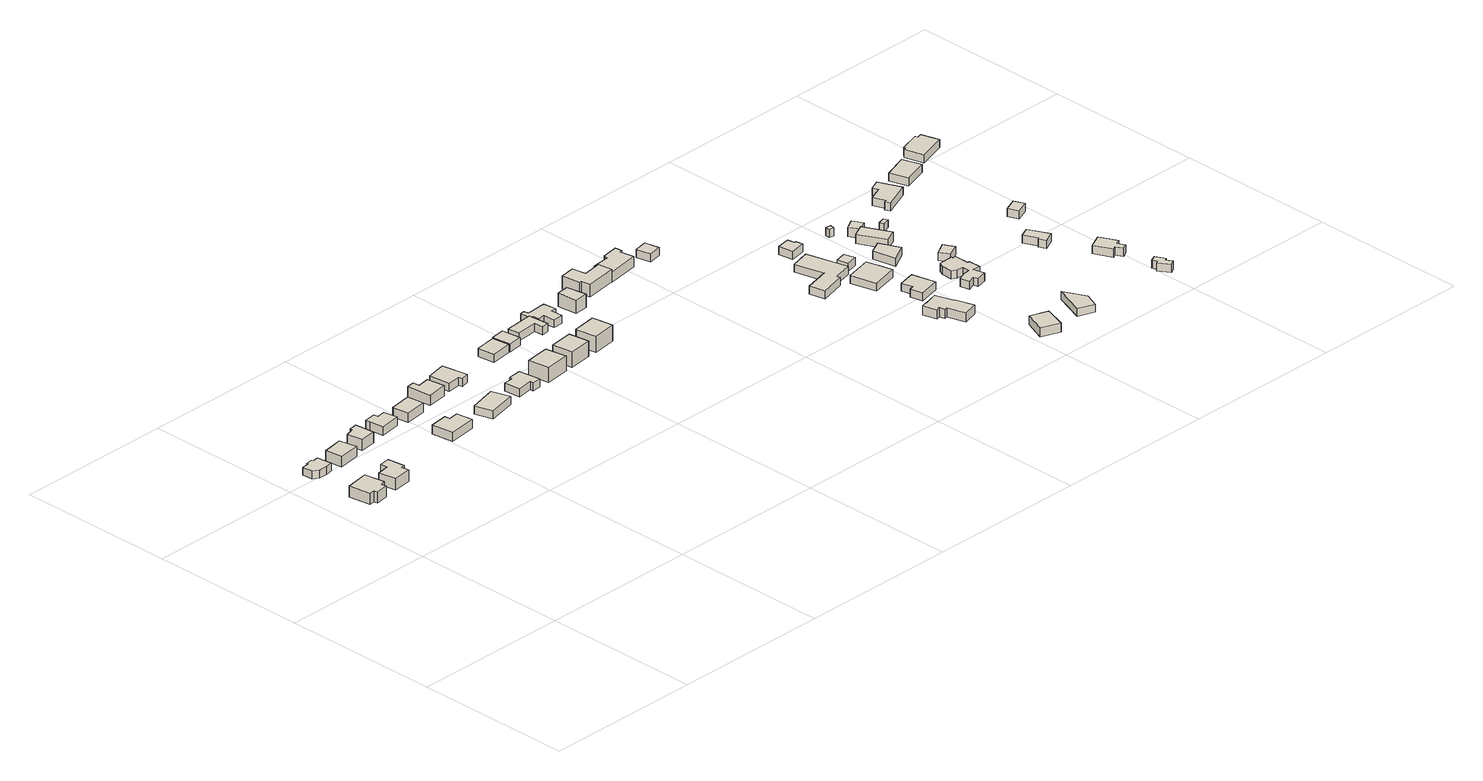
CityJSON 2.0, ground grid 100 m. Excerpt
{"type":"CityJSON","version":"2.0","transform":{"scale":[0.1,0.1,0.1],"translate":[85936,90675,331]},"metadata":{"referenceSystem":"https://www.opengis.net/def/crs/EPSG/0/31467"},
"CityObjects":{
"building1":{"type":"Building","geometry":[{"type":"Solid","lod":"1","boundaries":[[[[0,1,2,3,4,5,6,7]],[[6,8,9,7]],[[5,10,8,6]],[[4,11,10,5]],[[3,12,11,4]],[[2,13,12,3]],[[1,14,13,2]],[[0,15,14,1]],[[7,9,15,0]],[[8,10,11,12,13,14,15,9]]]]}]},
"building2":{"type":"Building","geometry":[{"type":"Solid","lod":"1","boundaries":[[[[16,17,18,19,20,21,22,23,24,25]],[[24,26,27,25]],[[23,28,26,24]],[[22,29,28,23]],[[21,30,29,22]],[[20,31,30,21]],[[19,32,31,20]],[[18,33,32,19]],[[17,34,33,18]],[[16,35,34,17]],[[25,27,35,16]],[[26,28,29,30,31,32,33,34,35,27]]]]}]},
"building3":{"type":"Building","geometry":[{"type":"Solid","lod":"1","boundaries":[[[[36,37,38,39,40,41,42,43]],[[42,44,45,43]],[[41,46,44,42]],[[40,47,46,41]],[[39,48,47,40]],[[38,49,48,39]],[[37,50,49,38]],[[36,51,50,37]],[[43,45,51,36]],[[44,46,47,48,49,50,51,45]]]]}]},
"building4":{"type":"Building","geometry":[{"type":"Solid","lod":"1","boundaries":[[[[52,53,54,55]],[[54,56,57,55]],[[53,58,56,54]],[[52,59,58,53]],[[55,57,59,52]],[[56,58,59,57]]]]}]},
"building5":{"type":"Building","geometry":[{"type":"Solid","lod":"1","boundaries":[[[[60,61,62,63,64,65]],[[64,66,67,65]],[[63,68,66,64]],[[62,69,68,63]],[[61,70,69,62]],[[60,71,70,61]],[[65,67,71,60]],[[66,68,69,70,71,67]]]]}]},
"building6":{"type":"Building","geometry":[{"type":"Solid","lod":"1","boundaries":[[[[72,73,74,75,76,77,78]],[[77,79,80,78]],[[76,81,79,77]],[[75,82,81,76]],[[74,83,82,75]],[[73,84,83,74]],[[72,85,84,73]],[[78,80,85,72]],[[79,81,82,83,84,85,80]]]]}]},
"building7":{"type":"Building","geometry":[{"type":"Solid","lod":"1","boundaries":[[[[86,87,88,89,90,91]],[[90,92,93,91]],[[89,94,92,90]],[[88,95,94,89]],[[87,96,95,88]],[[86,97,96,87]],[[91,93,97,86]],[[92,94,95,96,97,93]]]]}]},
"building8":{"type":"Building","geometry":[{"type":"Solid","lod":"1","boundaries":[[[[98,99,100,101]],[[100,102,103,101]],[[99,104,102,100]],[[98,105,104,99]],[[101,103,105,98]],[[102,104,105,103]]]]}]},
"building9":{"type":"Building","geometry":[{"type":"Solid","lod":"1","boundaries":[[[[106,107,108,109,110,111]],[[110,112,113,111]],[[109,114,112,110]],[[108,115,114,109]],[[107,116,115,108]],[[106,117,116,107]],[[111,113,117,106]],[[112,114,115,116,117,113]]]]}]},
"building10":{"type":"Building","geometry":[{"type":"Solid","lod":"1","boundaries":[[[[118,119,120,121]],[[120,122,123,121]],[[119,124,122,120]],[[118,125,124,119]],[[121,123,125,118]],[[122,124,125,123]]]]}]},
"building11":{"type":"Building","geometry":[{"type":"Solid","lod":"1","boundaries":[[[[126,127,128,129,130,131]],[[130,132,133,131]],[[129,134,132,130]],[[128,135,134,129]],[[127,136,135,128]],[[126,137,136,127]],[[131,133,137,126]],[[132,134,135,136,137,133]]]]}]},
"building12":{"type":"Building","geometry":[{"type":"Solid","lod":"1","boundaries":[[[[138,139,140,141,142,143,144,145]],[[144,146,147,145]],[[143,148,146,144]],[[142,149,148,143]],[[141,150,149,142]],[[140,151,150,141]],[[139,152,151,140]],[[138,153,152,139]],[[145,147,153,138]],[[146,148,149,150,151,152,153,147]]]]}]},
"building13":{"type":"Building","geometry":[{"type":"Solid","lod":"1","boundaries":[[[[154,155,156,157]],[[156,158,159,157]],[[155,160,158,156]],[[154,161,160,155]],[[157,159,161,154]],[[158,160,161,159]]]]}]},
"building14":{"type":"Building","geometry":[{"type":"Solid","lod":"1","boundaries":[[[[162,163,164,165]],[[164,166,167,165]],[[163,168,166,164]],[[162,169,168,163]],[[165,167,169,162]],[[166,168,169,167]]]]}]},
"building15":{"type":"Building","geometry":[{"type":"Solid","lod":"1","boundaries":[[[[170,171,172,173]],[[172,174,175,173]],[[171,176,174,172]],[[170,177,176,171]],[[173,175,177,170]],[[174,176,177,175]]]]}]},
"building16":{"type":"Building","geometry":[{"type":"Solid","lod":"1","boundaries":[[[[178,179,180,181]],[[180,182,183,181]],[[179,184,182,180]],[[178,185,184,179]],[[181,183,185,178]],[[182,184,185,183]]]]}]},
"building17":{"type":"Building","geometry":[{"type":"Solid","lod":"1","boundaries":[[[[186,187,188,189,190,191]],[[190,192,193,191]],[[189,194,192,190]],[[188,195,194,189]],[[187,196,195,188]],[[186,197,196,187]],[[191,193,197,186]],[[192,194,195,196,197,193]]]]}]},
"building18":{"type":"Building","geometry":[{"type":"Solid","lod":"1","boundaries":[[[[198,199,200,201]],[[200,202,203,201]],[[199,204,202,200]],[[198,205,204,199]],[[201,203,205,198]],[[202,204,205,203]]]]}]},
"building19":{"type":"Building","geometry":[{"type":"Solid","lod":"1","boundaries":[[[[206,207,208,209,210,211,212,213,214,215,216,217]],[[216,218,219,217]],[[215,220,218,216]],[[214,221,220,215]],[[213,222,221,214]],[[212,223,222,213]],[[211,224,223,212]],[[210,225,224,211]],[[209,226,225,210]],[[208,227,226,209]],[[207,228,227,208]],[[206,229,228,207]],[[217,219,229,206]],[[218,220,221,222,223,224,225,226,227,228,229,219]]]]}]},
"building20":{"type":"Building","geometry":[{"type":"Solid","lod":"1","boundaries":[[[[230,231,232,233]],[[232,234,235,233]],[[231,236,234,232]],[[230,237,236,231]],[[233,235,237,230]],[[234,236,237,235]]]]}]},
"building21":{"type":"Building","geometry":[{"type":"Solid","lod":"1","boundaries":[[[[238,239,240,241,242,243,244,245]],[[244,246,247,245]],[[243,248,246,244]],[[242,249,248,243]],[[241,250,249,242]],[[240,251,250,241]],[[239,252,251,240]],[[238,253,252,239]],[[245,247,253,238]],[[246,248,249,250,251,252,253,247]]]]}]},
"building22":{"type":"Building","geometry":[{"type":"Solid","lod":"1","boundaries":[[[[254,255,256,257,258,259,260,261]],[[260,262,263,261]],[[259,264,262,260]],[[258,265,264,259]],[[257,266,265,258]],[[256,267,266,257]],[[255,268,267,256]],[[254,269,268,255]],[[261,263,269,254]],[[262,264,265,266,267,268,269,263]]]]}]},
"building23":{"type":"Building","geometry":[{"type":"Solid","lod":"1","boundaries":[[[[270,271,272,273]],[[272,274,275,273]],[[271,276,274,272]],[[270,277,276,271]],[[273,275,277,270]],[[274,276,277,275]]]]}]},
"building24":{"type":"Building","geometry":[{"type":"Solid","lod":"1","boundaries":[[[[278,279,280,281,282,283,284,285,286,287,288,289]],[[288,290,291,289]],[[287,292,290,288]],[[286,293,292,287]],[[285,294,293,286]],[[284,295,294,285]],[[283,296,295,284]],[[282,297,296,283]],[[281,298,297,282]],[[280,299,298,281]],[[279,300,299,280]],[[278,301,300,279]],[[289,291,301,278]],[[290,292,293,294,295,296,297,298,299,300,301,291]]]]}]},
"building25":{"type":"Building","geometry":[{"type":"Solid","lod":"1","boundaries":[[[[302,303,304,305]],[[304,306,307,305]],[[303,308,306,304]],[[302,309,308,303]],[[305,307,309,302]],[[306,308,309,307]]]]}]},
"building26":{"type":"Building","geometry":[{"type":"Solid","lod":"1","boundaries":[[[[310,311,312,313,314,315,316,317]],[[316,318,319,317]],[[315,320,318,316]],[[314,321,320,315]],[[313,322,321,314]],[[312,323,322,313]],[[311,324,323,312]],[[310,325,324,311]],[[317,319,325,310]],[[318,320,321,322,323,324,325,319]]]]}]},
"building27":{"type":"Building","geometry":[{"type":"Solid","lod":"1","boundaries":[[[[326,327,328,329,330,331]],[[330,332,333,331]],[[329,334,332,330]],[[328,335,334,329]],[[327,336,335,328]],[[326,337,336,327]],[[331,333,337,326]],[[332,334,335,336,337,333]]]]}]},
"building28":{"type":"Building","geometry":[{"type":"Solid","lod":"1","boundaries":[[[[338,339,340,341]],[[340,342,343,341]],[[339,344,342,340]],[[338,345,344,339]],[[341,343,345,338]],[[342,344,345,343]]]]}]},
"building29":{"type":"Building","geometry":[{"type":"Solid","lod":"1","boundaries":[[[[346,347,348,349]],[[348,350,351,349]],[[347,352,350,348]],[[346,353,352,347]],[[349,351,353,346]],[[350,352,353,351]]]]}]},
"building30":{"type":"Building","geometry":[{"type":"Solid","lod":"1","boundaries":[[[[354,355,356,357,358,359]],[[358,360,361,359]],[[357,362,360,358]],[[356,363,362,357]],[[355,364,363,356]],[[354,365,364,355]],[[359,361,365,354]],[[360,362,363,364,365,361]]]]}]},
"building31":{"type":"Building","geometry":[{"type":"Solid","lod":"1","boundaries":[[[[366,367,368,369]],[[368,370,371,369]],[[367,372,370,368]],[[366,373,372,367]],[[369,371,373,366]],[[370,372,373,371]]]]}]},
"building32":{"type":"Building","geometry":[{"type":"Solid","lod":"1","boundaries":[[[[374,375,376,377,378,379,380,381,382,383,384,385,386,387,388,389,390,391,392]],[[391,393,394,392]],[[390,395,393,391]],[[389,396,395,390]],[[388,397,396,389]],[[387,398,397,388]],[[386,399,398,387]],[[385,400,399,386]],[[384,401,400,385]],[[383,402,401,384]],[[382,403,402,383]],[[381,404,403,382]],[[380,405,404,381]],[[379,406,405,380]],[[378,407,406,379]],[[377,408,407,378]],[[376,409,408,377]],[[375,410,409,376]],[[374,411,410,375]],[[392,394,411,374]],[[393,395,396,397,398,399,400,401,402,403,404,405,406,407,408,409,410,411,394]]]]}]},
"building33":{"type":"Building","geometry":[{"type":"Solid","lod":"1","boundaries":[[[[412,413,414,415]],[[414,416,417,415]],[[413,418,416,414]],[[412,419,418,413]],[[415,417,419,412]],[[416,418,419,417]]]]}]},
"building34":{"type":"Building","geometry":[{"type":"Solid","lod":"1","boundaries":[[[[420,421,422,423]],[[422,424,425,423]],[[421,426,424,422]],[[420,427,426,421]],[[423,425,427,420]],[[424,426,427,425]]]]}]},
"building35":{"type":"Building","geometry":[{"type":"Solid","lod":"1","boundaries":[[[[428,429,430,431]],[[430,432,433,431]],[[429,434,432,430]],[[428,435,434,429]],[[431,433,435,428]],[[432,434,435,433]]]]}]},
"building36":{"type":"Building","geometry":[{"type":"Solid","lod":"1","boundaries":[[[[436,437,438,439]],[[438,440,441,439]],[[437,442,440,438]],[[436,443,442,437]],[[439,441,443,436]],[[440,442,443,441]]]]}]},
"building37":{"type":"Building","geometry":[{"type":"Solid","lod":"1","boundaries":[[[[444,445,446,447]],[[446,448,449,447]],[[445,450,448,446]],[[444,451,450,445]],[[447,449,451,444]],[[448,450,451,449]]]]}]},
"building38":{"type":"Building","geometry":[{"type":"Solid","lod":"1","boundaries":[[[[452,453,454,455]],[[454,456,457,455]],[[453,458,456,454]],[[452,459,458,453]],[[455,457,459,452]],[[456,458,459,457]]]]}]},
"building39":{"type":"Building","geometry":[{"type":"Solid","lod":"1","boundaries":[[[[460,461,462,463,464,465]],[[464,466,467,465]],[[463,468,466,464]],[[462,469,468,463]],[[461,470,469,462]],[[460,471,470,461]],[[465,467,471,460]],[[466,468,469,470,471,467]]]]}]},
"building40":{"type":"Building","geometry":[{"type":"Solid","lod":"1","boundaries":[[[[472,473,474,475,476,477,478,479]],[[478,480,481,479]],[[477,482,480,478]],[[476,483,482,477]],[[475,484,483,476]],[[474,485,484,475]],[[473,486,485,474]],[[472,487,486,473]],[[479,481,487,472]],[[480,482,483,484,485,486,487,481]]]]}]},
"building41":{"type":"Building","geometry":[{"type":"Solid","lod":"1","boundaries":[[[[488,489,490,491,492,493,494,495]],[[494,496,497,495]],[[493,498,496,494]],[[492,499,498,493]],[[491,500,499,492]],[[490,501,500,491]],[[489,502,501,490]],[[488,503,502,489]],[[495,497,503,488]],[[496,498,499,500,501,502,503,497]]]]}]},
"building42":{"type":"Building","geometry":[{"type":"Solid","lod":"1","boundaries":[[[[504,505,506,507,508,509,510,511]],[[510,512,513,511]],[[509,514,512,510]],[[508,515,514,509]],[[507,516,515,508]],[[506,517,516,507]],[[505,518,517,506]],[[504,519,518,505]],[[511,513,519,504]],[[512,514,515,516,517,518,519,513]]]]}]},
"building43":{"type":"Building","geometry":[{"type":"Solid","lod":"1","boundaries":[[[[520,521,522,523]],[[522,524,525,523]],[[521,526,524,522]],[[520,527,526,521]],[[523,525,527,520]],[[524,526,527,525]]]]}]},
"building44":{"type":"Building","geometry":[{"type":"Solid","lod":"1","boundaries":[[[[528,529,530,531]],[[530,532,533,531]],[[529,534,532,530]],[[528,535,534,529]],[[531,533,535,528]],[[532,534,535,533]]]]}]},
"building45":{"type":"Building","geometry":[{"type":"Solid","lod":"1","boundaries":[[[[536,537,538,539,540,541,542,543]],[[542,544,545,543]],[[541,546,544,542]],[[540,547,546,541]],[[539,548,547,540]],[[538,549,548,539]],[[537,550,549,538]],[[536,551,550,537]],[[543,545,551,536]],[[544,546,547,548,549,550,551,545]]]]}]}
},
"vertices":[
[200,1475,199],[179,1604,199],[32,1579,199],[56,1442,199],[89,1448,199],[94,1423,199],[173,1436,199],[168,1464,199],[173,1436,130],[168,1464,130],[94,1423,130],[89,1448,130],[56,1442,130],[32,1579,130],[179,1604,130],[200,1475,130],
[99,1813,201],[141,1820,201],[129,1913,201],[90,1909,201],[87,1919,201],[47,1916,201],[47,1903,201],[2,1900,201],[7,1833,201],[45,1813,201],[7,1833,151],[45,1813,151],[2,1900,151],[47,1903,151],[47,1916,151],[87,1919,151],[90,1909,151],[129,1913,151],[141,1820,151],[99,1813,151],
[376,1513,199],[399,1518,199],[386,1628,199],[320,1621,199],[325,1575,199],[245,1561,199],[268,1456,199],[383,1470,199],[268,1456,127],[383,1470,127],[245,1561,127],[325,1575,127],[320,1621,127],[386,1628,127],[399,1518,127],[376,1513,127],
[203,1920,213],[216,1813,213],[353,1833,213],[331,1942,213],[353,1833,148],[331,1942,148],[216,1813,148],[203,1920,148],
[471,1979,208],[414,1963,208],[433,1867,208],[534,1880,208],[521,2002,208],[471,1994,208],[521,2002,140],[471,1994,140],[534,1880,140],[433,1867,140],[414,1963,140],[471,1979,140],
[621,2023,188],[623,1993,188],[635,1906,188],[766,1924,188],[752,2013,188],[698,2004,188],[694,2032,188],[698,2004,135],[694,2032,135],[752,2013,135],[766,1924,135],[635,1906,135],[623,1993,135],[621,2023,135],
[842,1733,183],[859,1596,183],[1036,1618,183],[1022,1722,183],[958,1714,183],[954,1747,183],[958,1714,128],[954,1747,128],[1022,1722,128],[1036,1618,128],[859,1596,128],[842,1733,128],
[830,1906,195],[966,1922,195],[952,2026,195],[816,2006,195],[952,2026,134],[816,2006,134],[966,1922,134],[830,1906,134],
[1179,1968,195],[1162,2080,195],[1086,2068,195],[1082,2110,195],[1033,2104,195],[1050,1952,195],[1033,2104,130],[1050,1952,130],[1082,2110,130],[1086,2068,130],[1162,2080,130],[1179,1968,130],
[1173,1738,162],[1205,1626,162],[1387,1667,162],[1350,1783,162],[1387,1667,112],[1350,1783,112],[1205,1626,112],[1173,1738,112],
[1247,1997,168],[1329,2006,168],[1336,1983,168],[1387,1995,168],[1357,2156,168],[1231,2131,168],[1357,2156,118],[1231,2131,118],[1387,1995,118],[1336,1983,118],[1329,2006,118],[1247,1997,118],
[1619,1827,157],[1535,1820,157],[1535,1801,157],[1474,1797,157],[1483,1693,157],[1581,1708,157],[1582,1685,157],[1638,1691,157],[1582,1685,107],[1638,1691,107],[1581,1708,107],[1483,1693,107],[1474,1797,107],[1535,1801,107],[1535,1820,107],[1619,1827,107],
[1852,1853,190],[1697,1833,190],[1718,1702,190],[1875,1720,190],[1718,1702,96],[1875,1720,96],[1697,1833,96],[1852,1853,96],
[1634,2153,165],[1647,2045,165],[1779,2062,165],[1765,2170,165],[1779,2062,115],[1765,2170,115],[1647,2045,115],[1634,2153,115],
[1870,2197,158],[1784,2186,158],[1798,2067,158],[1885,2078,158],[1798,2067,108],[1885,2078,108],[1784,2186,108],[1870,2197,108],
[2076,1746,190],[2056,1874,190],[1911,1856,190],[1929,1727,190],[1911,1856,92],[1929,1727,92],[2056,1874,92],[2076,1746,92],
[1899,2180,166],[1905,2106,166],[2038,2117,166],[2043,2061,166],[2088,2064,166],[2077,2195,166],[2088,2064,116],[2077,2195,116],[2043,2061,116],[2038,2117,116],[1905,2106,116],[1899,2180,116],
[2140,1748,191],[2290,1771,191],[2269,1903,191],[2118,1882,191],[2269,1903,90],[2118,1882,90],[2290,1771,90],[2140,1748,90],
[2099,2191,154],[2105,2146,154],[2150,2154,154],[2158,2083,154],[2220,2088,154],[2217,2159,154],[2249,2160,154],[2238,2242,154],[2112,2234,154],[2105,2263,154],[2080,2262,154],[2082,2189,154],[2080,2262,104],[2082,2189,104],[2105,2263,104],[2112,2234,104],[2238,2242,104],[2249,2160,104],[2217,2159,104],[2220,2088,104],[2158,2083,104],[2150,2154,104],[2105,2146,104],[2099,2191,104],
[2434,2111,188],[2414,2236,188],[2338,2228,188],[2350,2102,188],[2338,2228,105],[2350,2102,105],[2414,2236,105],[2434,2111,105],
[2498,2209,202],[2507,2151,202],[2708,2181,202],[2695,2269,202],[2576,2251,202],[2563,2338,202],[2467,2323,202],[2485,2207,202],[2467,2323,123],[2485,2207,123],[2563,2338,123],[2576,2251,123],[2695,2269,123],[2708,2181,123],[2507,2151,123],[2498,2209,123],
[2909,2349,183],[2807,2333,183],[2803,2307,183],[2691,2296,183],[2708,2181,183],[2913,2212,183],[2898,2301,183],[2914,2304,183],[2898,2301,119],[2914,2304,119],[2913,2212,119],[2708,2181,119],[2691,2296,119],[2803,2307,119],[2807,2333,119],[2909,2349,119],
[3124,2334,132],[3043,2319,132],[3061,2227,132],[3143,2241,132],[3061,2227,82],[3143,2241,82],[3043,2319,82],[3124,2334,82],
[3806,649,169],[3801,647,169],[3765,764,169],[3674,737,169],[3672,741,169],[3636,730,169],[3662,644,169],[3686,652,169],[3697,616,169],[3713,620,169],[3747,506,169],[3841,534,169],[3747,506,112],[3841,534,112],[3713,620,112],[3697,616,112],[3686,652,112],[3662,644,112],[3636,730,112],[3672,741,112],[3674,737,112],[3765,764,112],[3801,647,112],[3806,649,112],
[3972,8,213],[4018,145,213],[3907,187,213],[3853,51,213],[3907,187,158],[3853,51,158],[4018,145,158],[3972,8,158],
[3608,1672,63],[3654,1488,63],[3494,1448,63],[3518,1352,63],[3680,1393,63],[3674,1415,63],[3796,1446,63],[3731,1703,63],[3796,1446,13],[3731,1703,13],[3674,1415,13],[3680,1393,13],[3518,1352,13],[3494,1448,13],[3654,1488,13],[3608,1672,13],
[3892,1059,126],[3787,1035,126],[3803,964,126],[3776,957,126],[3794,879,126],[3927,910,126],[3794,879,76],[3927,910,76],[3776,957,76],[3803,964,76],[3787,1035,76],[3892,1059,76],
[3886,1398,73],[3720,1358,73],[3760,1194,73],[3926,1234,73],[3760,1194,23],[3926,1234,23],[3720,1358,23],[3886,1398,23],
[3779,1514,81],[3796,1446,81],[3869,1464,81],[3851,1532,81],[3869,1464,31],[3851,1532,31],[3796,1446,31],[3779,1514,31],
[3702,1776,63],[3797,1791,63],[3789,1837,63],[3779,1835,63],[3771,1880,63],[3687,1866,63],[3771,1880,13],[3687,1866,13],[3779,1835,13],[3789,1837,13],[3797,1791,13],[3702,1776,13],
[4277,44,189],[4314,135,189],[4248,275,189],[4178,83,189],[4248,275,139],[4178,83,139],[4314,135,139],[4277,44,139],
[4058,779,128],[4102,797,128],[4111,766,128],[4179,786,128],[4163,854,128],[4210,853,128],[4209,929,128],[4196,928,128],[4196,1025,128],[4177,1021,128],[4177,1034,128],[4086,1031,128],[4070,997,128],[4067,931,128],[4097,912,128],[4138,912,128],[4136,864,128],[4097,861,128],[4043,839,128],[4097,861,78],[4043,839,78],[4136,864,78],[4138,912,78],[4097,912,78],[4067,931,78],[4070,997,78],[4086,1031,78],[4177,1034,78],[4177,1021,78],[4196,1025,78],[4196,928,78],[4209,929,78],[4210,853,78],[4163,854,78],[4179,786,78],[4111,766,78],[4102,797,78],[4058,779,78],
[4014,1298,80],[4124,1357,80],[4066,1484,80],[3987,1445,80],[4066,1484,30],[3987,1445,30],[4124,1357,30],[4014,1298,30],
[4115,1451,95],[4193,1488,95],[4112,1657,95],[4034,1619,95],[4112,1657,37],[4034,1619,37],[4193,1488,37],[4115,1451,37],
[4055,1805,52],[4060,1833,52],[4028,1840,52],[4024,1811,52],[4028,1840,2],[4024,1811,2],[4060,1833,2],[4055,1805,2],
[4275,1197,100],[4197,1155,100],[4233,1092,100],[4309,1128,100],[4233,1092,50],[4309,1128,50],[4197,1155,50],[4275,1197,50],
[4176,1691,79],[4141,1756,79],[4078,1722,79],[4112,1657,79],[4078,1722,21],[4112,1657,21],[4141,1756,21],[4176,1691,21],
[4300,1632,70],[4289,1659,70],[4245,1644,70],[4254,1615,70],[4245,1644,20],[4254,1615,20],[4289,1659,20],[4300,1632,20],
[4629,752,158],[4699,784,158],[4639,914,158],[4578,886,158],[4618,801,158],[4608,796,158],[4618,801,108],[4608,796,108],[4578,886,108],[4639,914,108],[4699,784,108],[4629,752,108],
[4861,430,190],[4810,539,190],[4722,498,190],[4775,387,190],[4797,399,190],[4821,355,190],[4854,370,190],[4832,417,190],[4854,370,138],[4832,417,138],[4821,355,138],[4797,399,138],[4775,387,138],[4722,498,138],[4810,539,138],[4861,430,138],
[4880,156,161],[4866,150,161],[4908,77,161],[4943,99,161],[4922,135,161],[4937,147,161],[4906,206,161],[4869,188,161],[4906,206,111],[4869,188,111],[4937,147,111],[4922,135,111],[4943,99,111],[4908,77,111],[4866,150,111],[4880,156,111],
[4614,1822,67],[4554,1963,67],[4491,1937,67],[4506,1901,67],[4416,1863,67],[4447,1789,67],[4430,1782,67],[4443,1750,67],[4430,1782,17],[4443,1750,17],[4447,1789,17],[4416,1863,17],[4506,1901,17],[4491,1937,17],[4554,1963,17],[4614,1822,17],
[4828,1196,143],[4746,1162,143],[4774,1097,143],[4855,1131,143],[4774,1097,93],[4855,1131,93],[4746,1162,93],[4828,1196,93],
[4865,1921,65],[4827,2039,65],[4672,1985,65],[4710,1873,65],[4672,1985,15],[4710,1873,15],[4827,2039,15],[4865,1921,15],
[4933,2124,62],[4938,2113,62],[4917,2107,62],[4951,1989,62],[5128,2043,62],[5095,2154,62],[5068,2146,62],[5062,2164,62],[5068,2146,12],[5062,2164,12],[5095,2154,12],[5128,2043,12],[4951,1989,12],[4917,2107,12],[4938,2113,12],[4933,2124,12]
]}
